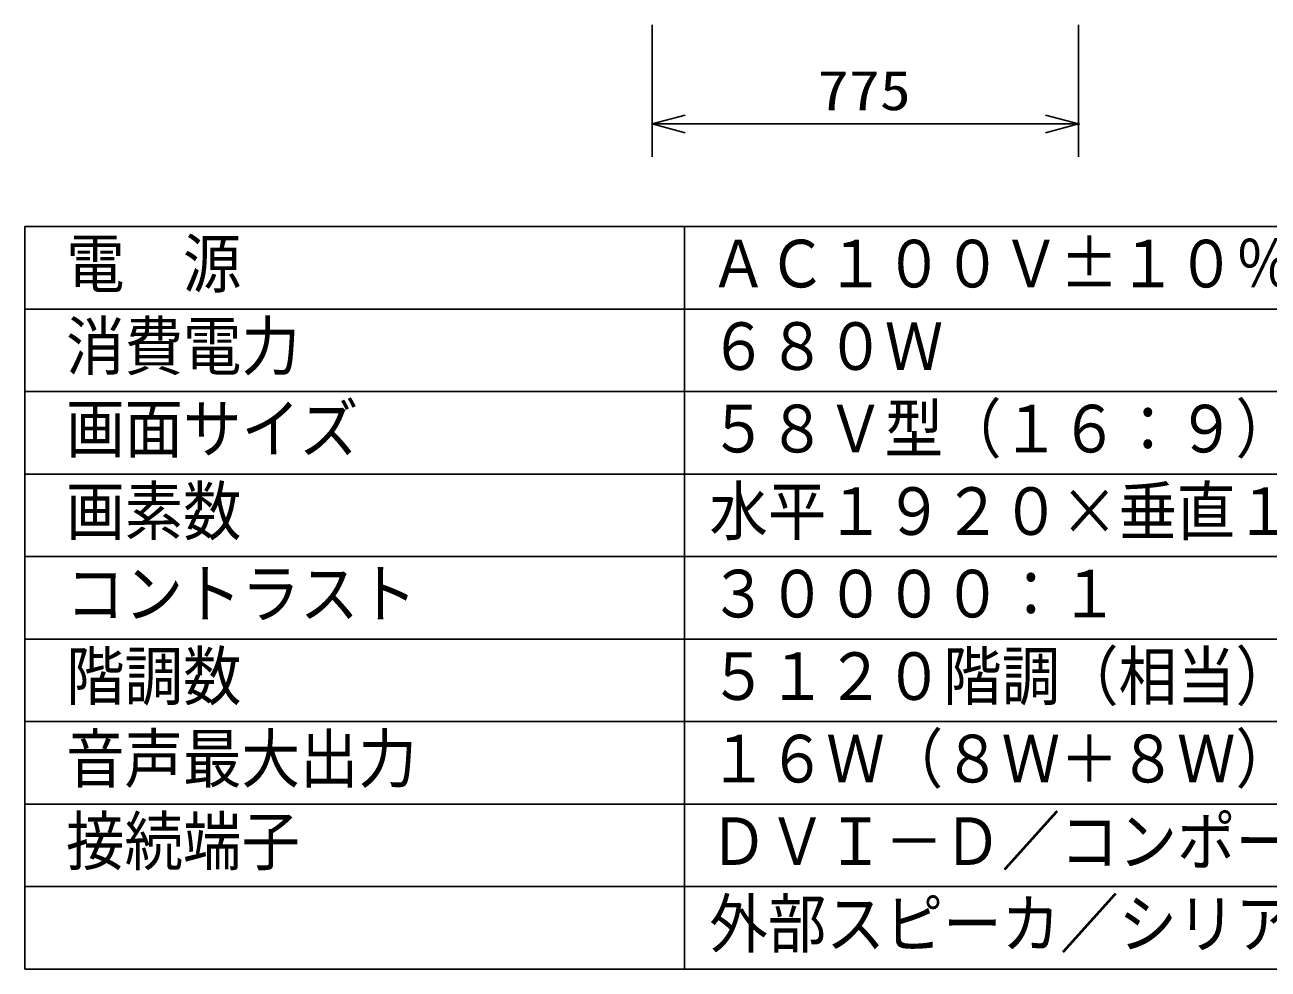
# Model space of a CAD drawing. Units: millimetres, scale not verified. Extents: x -63 to 63, y -57 to 57.
# Drawn here: x -62.5 to 12.9, y -56.5 to 0.7 of the extents above; entities that cross this region are included whole.
import ezdxf
from ezdxf.enums import TextEntityAlignment as Align

# ---------------------------------------------------------------- set-up
doc = ezdxf.new("R2010")
doc.units = ezdxf.units.MM
doc.header["$LTSCALE"] = 0.190236
doc.header["$PDMODE"] = 32
doc.header["$PDSIZE"] = 0.0951
doc.linetypes.add('DASHED1', pattern=[1.8, 1.2, -0.6])
for name, color, linetype in [('0-0_SUNPO', 3, 'Continuous'), ('0-1_GAIKEI', 1, 'DASHED1'), ('0-2_TOUROKU', 7, 'Continuous'), ('0-3_MOJI1', 2, 'Continuous'), ('0-4_WAKU', 1, 'Continuous')]:
    doc.layers.add(name, color=color, linetype=linetype)
doc.styles.add('ＭＳ ゴシック', font='')
doc.styles.get('ＭＳ ゴシック').set_extended_font_data('MS Gothic')

# ---------------------------------------------------------------- blocks, each defined once
blk = doc.blocks.new('_OPEN30')
at = {"layer": '0-1_GAIKEI', "color": 7, "linetype": 'Continuous'}
blk.add_line((0, 0), (-1, 0), dxfattribs=at)
blk.add_lwpolyline([(-1, 0.26795), (0, 0), (-1, -0.26795)], dxfattribs=at)

msp = doc.modelspace()

# ---------------------------------------------------------------- linework, layer by layer
at = {"layer": '0-0_SUNPO'}
for p, q in [((-24.4605, 0.7212), (-24.4605, -7.2788)), ((1.3729, 0.7212), (1.3729, -7.2788)), ((-22.4605, -5.2788), (-0.6271, -5.2788))]:
    msp.add_line(p, q, dxfattribs=at)
at = {"layer": '0-2_TOUROKU'}
msp.add_point((1.3729, -5.2788), dxfattribs=at)
at = {"layer": '0-4_WAKU', "color": 4}
for p, q in [((-62.5001, -11.5), (62.5001, -11.5)), ((-62.5001, -11.5), (-62.5001, -56.5001)), ((-22.5, -11.5), (-22.5, -56.5001)), ((62.5001, -56.5001), (-62.5001, -56.5001))]:
    msp.add_line(p, q, dxfattribs=at)
at = {"layer": '0-4_WAKU'}
for p, q in [((-62.5001, -16.5), (62.5001, -16.5)), ((-62.5001, -21.5), (62.5001, -21.5)), ((-62.5001, -26.5), (62.5001, -26.5)), ((-62.5001, -31.5001), (62.5001, -31.5001)), ((-62.5001, -36.5001), (62.5001, -36.5001)), ((-62.5001, -41.5001), (62.5001, -41.5001)), ((-62.5001, -46.5001), (62.5001, -46.5001)), ((-62.5001, -51.5001), (62.5001, -51.5001))]:
    msp.add_line(p, q, dxfattribs=at)

# ---------------------------------------------------------------- block references
at = {"layer": '0-0_SUNPO', "xscale": 2, "yscale": 2, "rotation": 180}
msp.add_blockref('_OPEN30', (-24.4605, -5.2788), dxfattribs=at)
at = {"layer": '0-0_SUNPO', "xscale": 2, "yscale": 2}
msp.add_blockref('_OPEN30', (1.3729, -5.2788), dxfattribs=at)

# ---------------------------------------------------------------- texts
at = {"layer": '0-0_SUNPO', "style": 'ＭＳ ゴシック', "width": 1.15}
msp.add_text('775', height=2.406, dxfattribs=at).set_placement((-14.4309, -5.1692), align=Align.BOTTOM_LEFT)
at = {"layer": '0-3_MOJI1', "style": 'ＭＳ ゴシック', "width": 0.9}
for s, p in [('電  源', (-60.0001, -16.0551)), ('ＡＣ１００Ｖ±１０％\u3000５０Ｈｚ／６０Ｈｚ', (-21, -16.0551)), ('消費電力', (-60.0001, -21.0552)), ('６８０Ｗ', (-21, -21.0552)), ('画面サイズ', (-60.0001, -26.0552)), ('５８Ｖ型（１６：９）', (-21, -26.0552)), ('画素数', (-60.0001, -31.0552)), ('水平１９２０×垂直１０８０\u3000画素', (-21, -31.0552)), ('コントラスト', (-60.0001, -36.0552)), ('３００００：１', (-21, -36.0552)), ('階調数', (-60.0001, -41.0552)), ('５１２０階調（相当）', (-21, -41.0552)), ('音声最大出力', (-60.0001, -46.0552)), ('１６Ｗ（８Ｗ＋８Ｗ）', (-21, -46.0552)), ('接続端子', (-60.0001, -51.0552)), ('ＤＶＩ－Ｄ／コンポーネントビデオ／ＰＣ', (-21, -51.0552)), ('外部スピーカ／シリアル', (-21, -56.0552))]:
    msp.add_text(s, height=2.887, dxfattribs=at).set_placement(p, align=Align.BOTTOM_LEFT)

doc.saveas('drawing.dxf')
